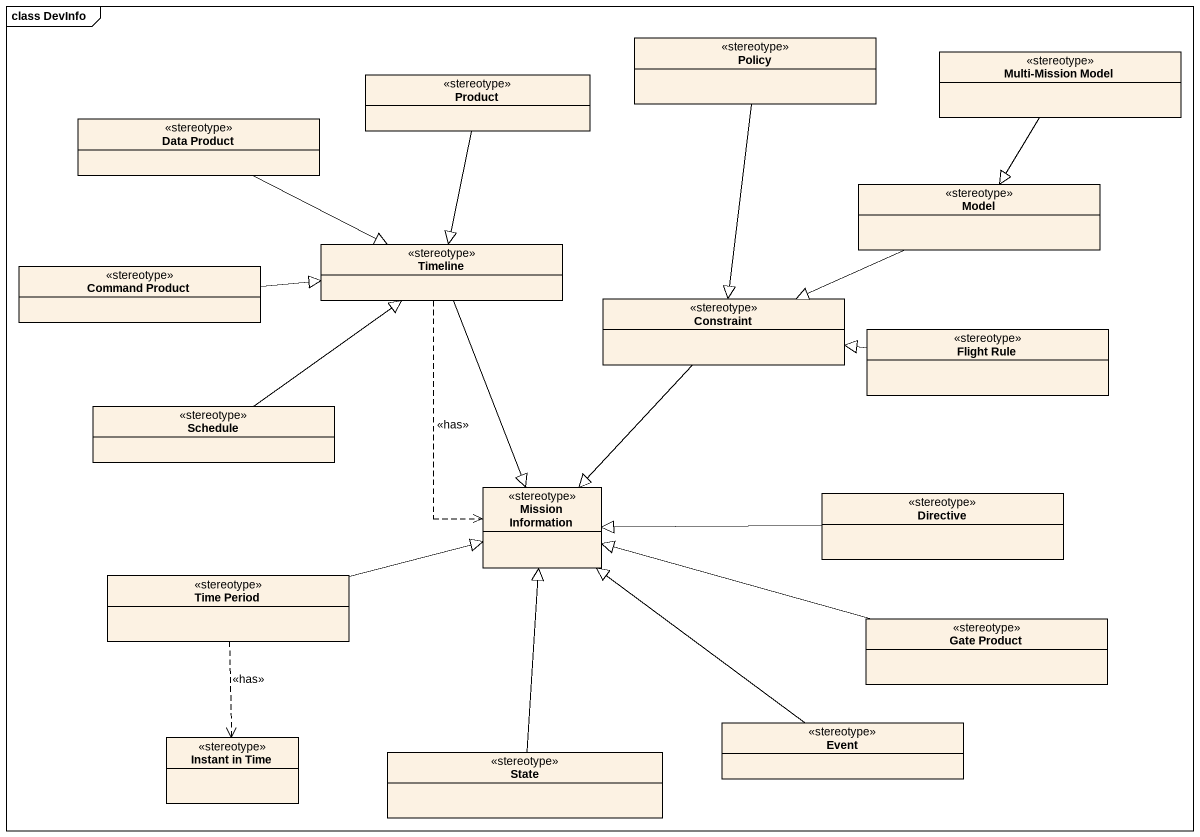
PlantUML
@startuml
mainframe class DevInfo
hide circle
hide empty members
class Policy <<stereotype>>
class "Multi-Mission Model" as Multi_Mission_Model <<stereotype>>
class Product <<stereotype>>
class "Data Product" as Data_Product <<stereotype>>
class Model <<stereotype>>
class Timeline <<stereotype>>
class "Command Product" as Command_Product <<stereotype>>
class Constraint <<stereotype>>
class "Flight Rule" as Flight_Rule <<stereotype>>
class Schedule <<stereotype>>
class "Mission Information" as Mission_Information <<stereotype>>
class Directive <<stereotype>>
class "Time Period" as Time_Period <<stereotype>>
class "Gate Product" as Gate_Product <<stereotype>>
class "Instant in Time" as Instant_in_Time <<stereotype>>
class "State" as State_ <<stereotype>>
class Event <<stereotype>>
Policy --|> Constraint
Multi_Mission_Model --|> Model
Product --|> Timeline
Data_Product -right-|> Timeline
Model -left-|> Constraint
Timeline ..> Mission_Information : <<has>>
Timeline --|> Mission_Information
Command_Product -right-|> Timeline
Constraint --|> Mission_Information
Flight_Rule -left-|> Constraint
Schedule -up-|> Timeline
Directive -left-|> Mission_Information
Time_Period -right-|> Mission_Information
Time_Period ..> Instant_in_Time : <<has>>
Gate_Product -left-|> Mission_Information
State_ -up-|> Mission_Information
Event -up-|> Mission_Information
@enduml
